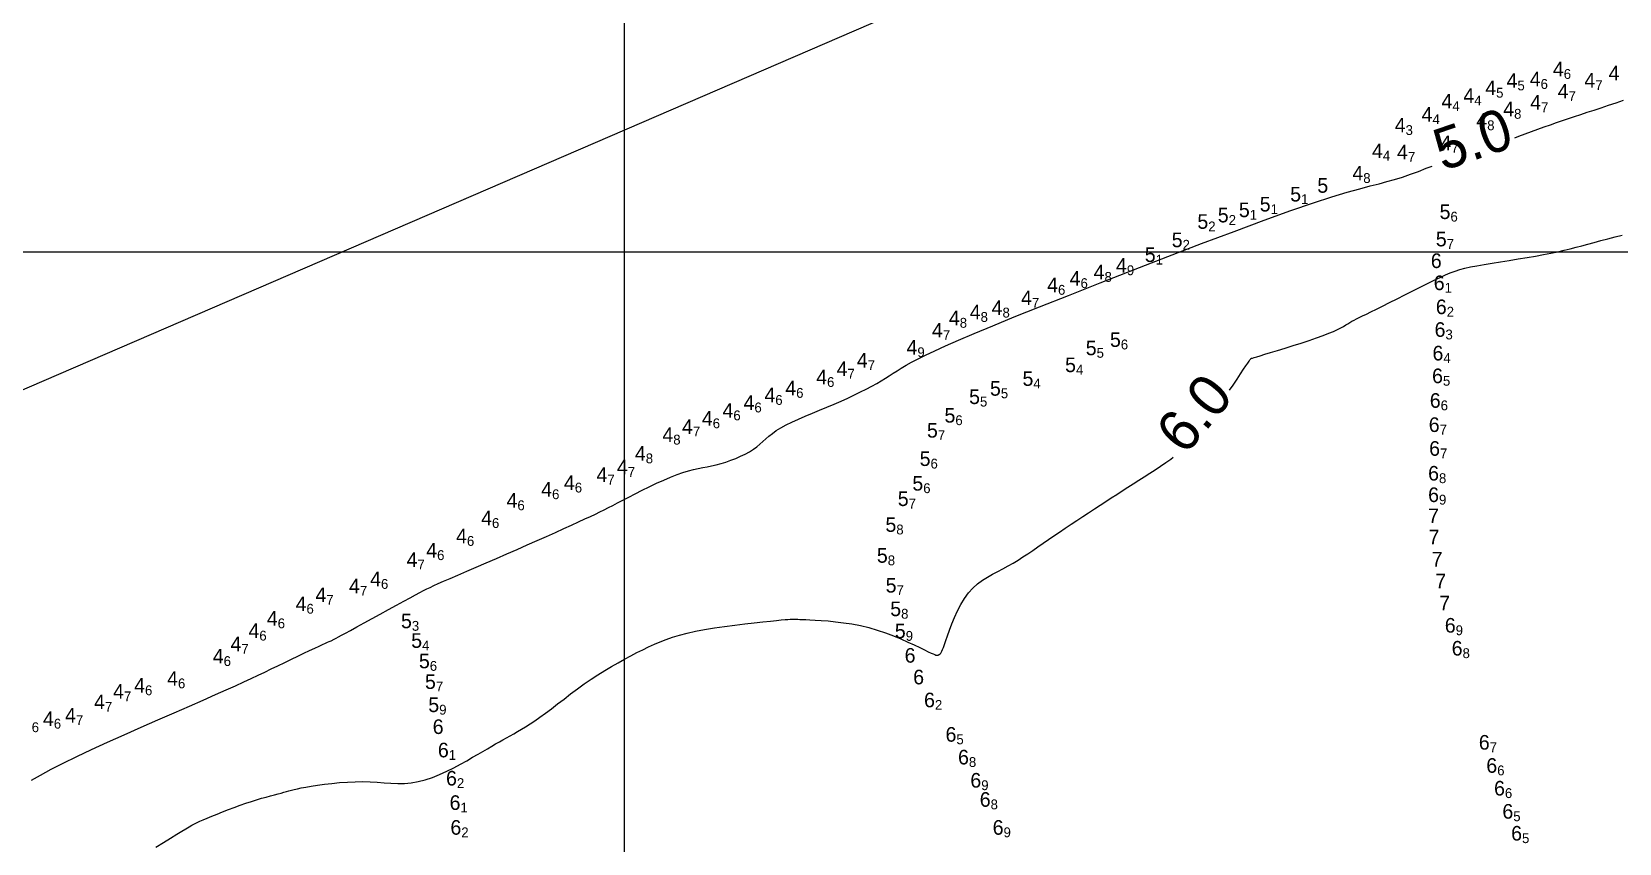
# Model space of a CAD drawing. Header units: millimetres. Extents: x 784883 to 785608, y 628235 to 628806.
# Drawn here: x 784971.6 to 785047.7, y 628371.6 to 628410.5 of the extents above; entities that cross this region are included whole.
import ezdxf
from ezdxf.enums import TextEntityAlignment as Align

# ---------------------------------------------------------------- set-up
doc = ezdxf.new("R2010")
doc.units = ezdxf.units.MM
for name, color, linetype in [('5_00', 252, 'Continuous'), ('6_00', 255, 'Continuous'), ('linker_oever_lucht_foto_cottica_2017_dg2', 7, 'Continuous'), ('Projection_Grid', 7, 'Continuous')]:
    doc.layers.add(name, color=color, linetype=linetype)
doc.layers.add('Soundings', color=7, linetype='Continuous', true_color=0x000000)

msp = doc.modelspace()

# ---------------------------------------------------------------- linework, layer by layer
at = {"layer": '5_00', "color": 252, "linetype": 'Continuous', "lineweight": 0, "true_color": 0x8e919d, "flags": 128}
for points in [[(785042.671, 628405.47), (785042.856, 628405.537), (785043.161, 628405.65), (785043.468, 628405.764), (785043.774, 628405.877), (785044.075, 628405.987), (785044.369, 628406.092), (785044.658, 628406.194), (785044.945, 628406.293), (785045.233, 628406.391), (785045.526, 628406.489), (785045.826, 628406.588), (785046.136, 628406.689), (785046.46, 628406.795), (785046.8, 628406.905), (785047.153, 628407.021), (785047.514, 628407.143), (785047.881, 628407.271)], [(784971.563, 628374.659), (784972.009, 628374.913), (784972.517, 628375.186), (784973.093, 628375.479), (784973.737, 628375.793), (784974.45, 628376.129), (784975.216, 628376.48), (784976.015, 628376.84), (784976.827, 628377.201), (784977.632, 628377.555), (784978.41, 628377.896), (784979.141, 628378.216), (784979.806, 628378.508), (784980.39, 628378.766), (784980.899, 628378.994), (784981.346, 628379.196), (784981.743, 628379.378), (784982.101, 628379.545), (784982.432, 628379.701), (784982.748, 628379.851), (784983.062, 628380.001), (784983.382, 628380.154), (784983.705, 628380.308), (784984.025, 628380.461), (784984.335, 628380.608), (784984.63, 628380.748), (784984.902, 628380.877), (784985.145, 628380.992), (784985.354, 628381.09), (784985.523, 628381.169), (784985.657, 628381.23), (784985.759, 628381.277), (784985.836, 628381.311), (784985.893, 628381.335), (784985.934, 628381.353), (784985.965, 628381.366), (784985.991, 628381.377), (784986.018, 628381.39), (784986.052, 628381.407), (784986.103, 628381.434), (784986.176, 628381.474), (784986.281, 628381.531), (784986.425, 628381.61), (784986.615, 628381.714), (784986.859, 628381.848), (784987.162, 628382.014), (784987.511, 628382.205), (784987.891, 628382.413), (784988.288, 628382.63), (784988.684, 628382.847), (784989.066, 628383.055), (784989.417, 628383.247), (784989.723, 628383.414), (784989.973, 628383.55), (784990.177, 628383.661), (784990.351, 628383.752), (784990.511, 628383.834), (784990.672, 628383.911), (784990.851, 628383.994), (784991.061, 628384.087), (784991.32, 628384.2), (784991.639, 628384.339), (784992.011, 628384.5), (784992.428, 628384.68), (784992.881, 628384.875), (784993.359, 628385.082), (784993.852, 628385.296), (784994.352, 628385.513), (784994.849, 628385.731), (784995.335, 628385.944), (784995.804, 628386.152), (784996.254, 628386.353), (784996.681, 628386.544), (784997.082, 628386.725), (784997.454, 628386.894), (784997.793, 628387.05), (784998.096, 628387.19), (784998.362, 628387.314), (784998.598, 628387.426), (784998.814, 628387.53), (784999.018, 628387.63), (784999.22, 628387.732), (784999.43, 628387.838), (784999.656, 628387.955), (784999.909, 628388.086), (785000.194, 628388.233), (785000.506, 628388.394), (785000.838, 628388.563), (785001.181, 628388.733), (785001.528, 628388.9), (785001.871, 628389.057), (785002.201, 628389.2), (785002.51, 628389.323), (785002.793, 628389.421), (785003.053, 628389.498), (785003.293, 628389.559), (785003.52, 628389.608), (785003.739, 628389.65), (785003.953, 628389.69), (785004.168, 628389.733), (785004.388, 628389.784), (785004.618, 628389.846), (785004.854, 628389.919), (785005.093, 628390.002), (785005.329, 628390.094), (785005.559, 628390.194), (785005.779, 628390.301), (785005.984, 628390.413), (785006.17, 628390.53), (785006.335, 628390.65), (785006.485, 628390.773), (785006.627, 628390.899), (785006.768, 628391.028), (785006.917, 628391.159), (785007.081, 628391.291), (785007.267, 628391.426), (785007.483, 628391.562), (785007.734, 628391.7), (785008.017, 628391.838), (785008.326, 628391.978), (785008.654, 628392.119), (785008.995, 628392.261), (785009.344, 628392.405), (785009.694, 628392.549), (785010.04, 628392.695), (785010.376, 628392.841), (785010.7, 628392.988), (785011.01, 628393.134), (785011.305, 628393.278), (785011.583, 628393.419), (785011.843, 628393.556), (785012.083, 628393.689), (785012.302, 628393.817), (785012.5, 628393.938), (785012.685, 628394.056), (785012.867, 628394.174), (785013.054, 628394.294), (785013.258, 628394.42), (785013.487, 628394.556), (785013.751, 628394.703), (785014.06, 628394.866), (785014.424, 628395.047), (785014.859, 628395.253), (785015.382, 628395.49), (785016.008, 628395.764), (785016.755, 628396.082), (785017.639, 628396.45), (785018.676, 628396.873), (785019.883, 628397.36), (785021.266, 628397.91), (785022.784, 628398.509), (785024.388, 628399.136), (785026.028, 628399.77), (785027.653, 628400.391), (785029.213, 628400.978), (785030.657, 628401.512), (785031.936, 628401.971), (785033.012, 628402.341), (785033.901, 628402.63), (785034.632, 628402.852), (785035.232, 628403.023), (785035.731, 628403.155), (785036.156, 628403.263), (785036.538, 628403.361), (785036.904, 628403.464), (785037.277, 628403.582), (785037.658, 628403.714), (785038.041, 628403.856), (785038.421, 628404.002), (785038.697, 628404.111)]]:
    msp.add_lwpolyline(points, dxfattribs=at)
at = {"layer": '6_00', "color": 18, "linetype": 'Continuous', "lineweight": 0, "true_color": 0x000000}
for p, q in [((785026.175, 628390.06), (785026.293, 628390.148)), ((785024.902, 628389.215), (785025.166, 628389.383)), ((785025.166, 628389.383), (785025.428, 628389.552)), ((785025.428, 628389.552), (785025.685, 628389.721)), ((785025.685, 628389.721), (785025.935, 628389.891)), ((785025.935, 628389.891), (785026.175, 628390.06)), ((785023.85, 628388.54), (785024.112, 628388.709)), ((785024.112, 628388.709), (785024.374, 628388.878)), ((785024.374, 628388.878), (785024.637, 628389.046)), ((785024.637, 628389.046), (785024.902, 628389.215)), ((785022.515, 628387.669), (785022.788, 628387.848)), ((785022.788, 628387.848), (785023.058, 628388.024)), ((785023.058, 628388.024), (785023.324, 628388.197)), ((785023.324, 628388.197), (785023.588, 628388.369)), ((785023.588, 628388.369), (785023.85, 628388.54)), ((785021.395, 628386.934), (785021.676, 628387.119)), ((785021.676, 628387.119), (785021.958, 628387.304)), ((785021.958, 628387.304), (785022.238, 628387.488)), ((785022.238, 628387.488), (785022.515, 628387.669)), ((785020.308, 628386.202), (785020.571, 628386.382)), ((785020.571, 628386.382), (785020.84, 628386.564)), ((785020.84, 628386.564), (785021.116, 628386.748)), ((785021.116, 628386.748), (785021.395, 628386.934)), ((785019.091, 628385.366), (785019.327, 628385.523)), ((785019.327, 628385.523), (785019.565, 628385.685)), ((785019.565, 628385.685), (785019.807, 628385.853)), ((785019.807, 628385.853), (785020.054, 628386.026)), ((785020.054, 628386.026), (785020.308, 628386.202)), ((785017.879, 628384.677), (785018.128, 628384.804)), ((785018.128, 628384.804), (785018.374, 628384.934)), ((785018.374, 628384.934), (785018.616, 628385.071)), ((785018.616, 628385.071), (785018.854, 628385.215)), ((785018.854, 628385.215), (785019.091, 628385.366)), ((785016.69, 628383.876), (785016.911, 628384.077)), ((785016.911, 628384.077), (785017.143, 628384.251)), ((785017.143, 628384.251), (785017.384, 628384.406)), ((785017.384, 628384.406), (785017.63, 628384.546)), ((785017.63, 628384.546), (785017.879, 628384.677)), ((785016.116, 628383.086), (785016.291, 628383.378)), ((785016.291, 628383.378), (785016.482, 628383.644)), ((785016.482, 628383.644), (785016.69, 628383.876)), ((785015.814, 628382.463), (785015.957, 628382.777)), ((785015.957, 628382.777), (785016.116, 628383.086)), ((785002.989, 628381.716), (785003.389, 628381.804)), ((785003.389, 628381.804), (785003.83, 628381.887)), ((785003.83, 628381.887), (785004.302, 628381.965)), ((785004.302, 628381.965), (785004.791, 628382.036)), ((785004.791, 628382.036), (785005.281, 628382.102)), ((785005.281, 628382.102), (785005.76, 628382.16)), ((785005.76, 628382.16), (785006.213, 628382.212)), ((785006.213, 628382.212), (785006.625, 628382.257)), ((785006.625, 628382.257), (785006.983, 628382.293)), ((785006.983, 628382.293), (785007.276, 628382.323)), ((785007.276, 628382.323), (785007.509, 628382.345)), ((785007.509, 628382.345), (785007.689, 628382.361)), ((785007.689, 628382.361), (785007.826, 628382.372)), ((785007.826, 628382.372), (785007.926, 628382.379)), ((785007.926, 628382.379), (785007.999, 628382.383)), ((785007.999, 628382.383), (785008.053, 628382.384)), ((785008.053, 628382.384), (785008.096, 628382.385)), ((785008.096, 628382.385), (785008.135, 628382.384)), ((785008.135, 628382.384), (785008.178, 628382.384)), ((785008.178, 628382.384), (785008.232, 628382.382)), ((785008.232, 628382.382), (785008.302, 628382.379)), ((785008.302, 628382.379), (785008.396, 628382.375)), ((785008.396, 628382.375), (785008.519, 628382.369)), ((785008.519, 628382.369), (785008.679, 628382.362)), ((785008.679, 628382.362), (785008.882, 628382.352)), ((785008.882, 628382.352), (785009.132, 628382.339)), ((785009.132, 628382.339), (785009.425, 628382.322)), ((785009.425, 628382.322), (785009.754, 628382.297)), ((785009.754, 628382.297), (785010.113, 628382.263)), ((785010.113, 628382.263), (785010.494, 628382.217)), ((785010.494, 628382.217), (785010.891, 628382.156)), ((785010.891, 628382.156), (785011.297, 628382.078)), ((785011.297, 628382.078), (785011.705, 628381.98)), ((785011.705, 628381.98), (785012.109, 628381.862)), ((785012.109, 628381.862), (785012.504, 628381.728)), ((785012.504, 628381.728), (785012.883, 628381.584)), ((785015.479, 628381.593), (785015.575, 628381.86)), ((785015.575, 628381.86), (785015.687, 628382.154)), ((785015.687, 628382.154), (785015.814, 628382.463)), ((785000.872, 628380.921), (785001.149, 628381.056)), ((785001.149, 628381.056), (785001.424, 628381.183)), ((785001.424, 628381.183), (785001.702, 628381.302)), ((785001.702, 628381.302), (785001.99, 628381.415)), ((785001.99, 628381.415), (785002.297, 628381.521)), ((785002.297, 628381.521), (785002.627, 628381.622)), ((785002.627, 628381.622), (785002.989, 628381.716)), ((785012.883, 628381.584), (785013.242, 628381.436)), ((785013.242, 628381.436), (785013.576, 628381.288)), ((785013.576, 628381.288), (785013.878, 628381.148)), ((785013.878, 628381.148), (785014.145, 628381.02)), ((785014.145, 628381.02), (785014.37, 628380.912)), ((785015.233, 628380.923), (785015.276, 628381.032)), ((785015.276, 628381.032), (785015.33, 628381.176)), ((785015.33, 628381.176), (785015.397, 628381.362)), ((785015.397, 628381.362), (785015.479, 628381.593)), ((784999.366, 628380.119), (784999.681, 628380.299)), ((784999.681, 628380.299), (784999.99, 628380.469)), ((784999.99, 628380.469), (785000.292, 628380.629)), ((785000.292, 628380.629), (785000.587, 628380.779)), ((785000.587, 628380.779), (785000.872, 628380.921)), ((785014.37, 628380.912), (785014.549, 628380.826)), ((785014.549, 628380.826), (785014.688, 628380.761)), ((785014.688, 628380.761), (785014.791, 628380.715)), ((785014.791, 628380.715), (785014.865, 628380.684)), ((785014.865, 628380.684), (785014.914, 628380.666)), ((785014.914, 628380.666), (785014.946, 628380.657)), ((785014.946, 628380.657), (785014.965, 628380.654)), ((785014.965, 628380.654), (785014.977, 628380.655)), ((785014.977, 628380.655), (785014.987, 628380.657)), ((785014.987, 628380.657), (785014.997, 628380.659)), ((785014.997, 628380.659), (785015.005, 628380.661)), ((785015.005, 628380.661), (785015.014, 628380.663)), ((785015.014, 628380.663), (785015.022, 628380.666)), ((785015.022, 628380.666), (785015.029, 628380.669)), ((785015.029, 628380.669), (785015.037, 628380.672)), ((785015.037, 628380.672), (785015.045, 628380.675)), ((785015.045, 628380.675), (785015.054, 628380.678)), ((785015.054, 628380.678), (785015.063, 628380.681)), ((785015.063, 628380.681), (785015.072, 628380.685)), ((785015.072, 628380.685), (785015.082, 628380.69)), ((785015.082, 628380.69), (785015.092, 628380.696)), ((785015.092, 628380.696), (785015.103, 628380.703)), ((785015.103, 628380.703), (785015.115, 628380.711)), ((785015.115, 628380.711), (785015.127, 628380.722)), ((785015.127, 628380.722), (785015.14, 628380.735)), ((785015.14, 628380.735), (785015.155, 628380.757)), ((785015.155, 628380.757), (785015.175, 628380.791)), ((785015.175, 628380.791), (785015.2, 628380.845)), ((785015.2, 628380.845), (785015.233, 628380.923)), ((784998.065, 628379.278), (784998.394, 628379.507)), ((784998.394, 628379.507), (784998.721, 628379.723)), ((784998.721, 628379.723), (784999.045, 628379.927)), ((784999.045, 628379.927), (784999.366, 628380.119)), ((784997.093, 628378.556), (784997.411, 628378.798)), ((784997.411, 628378.798), (784997.736, 628379.04)), ((784997.736, 628379.04), (784998.065, 628379.278)), ((784996.203, 628377.879), (784996.486, 628378.092)), ((784996.486, 628378.092), (784996.783, 628378.319)), ((784996.783, 628378.319), (784997.093, 628378.556)), ((784995.053, 628377.105), (784995.252, 628377.226)), ((784995.252, 628377.226), (784995.464, 628377.36)), ((784995.464, 628377.36), (784995.692, 628377.512)), ((784995.692, 628377.512), (784995.938, 628377.684)), ((784995.938, 628377.684), (784996.203, 628377.879)), ((784993.627, 628376.292), (784993.816, 628376.401)), ((784993.816, 628376.401), (784993.995, 628376.505)), ((784993.995, 628376.505), (784994.168, 628376.605)), ((784994.168, 628376.605), (784994.338, 628376.701)), ((784994.338, 628376.701), (784994.51, 628376.797)), ((784994.51, 628376.797), (784994.684, 628376.894)), ((784994.684, 628376.894), (784994.865, 628376.995)), ((784994.865, 628376.995), (784995.053, 628377.105)), ((784992.432, 628375.599), (784992.715, 628375.761)), ((784992.715, 628375.761), (784992.974, 628375.91)), ((784992.974, 628375.91), (784993.21, 628376.048)), ((784993.21, 628376.048), (784993.426, 628376.174)), ((784993.426, 628376.174), (784993.627, 628376.292)), ((784990.783, 628374.798), (784991.129, 628374.937)), ((784991.129, 628374.937), (784991.472, 628375.093)), ((784991.472, 628375.093), (784991.806, 628375.259)), ((784991.806, 628375.259), (784992.127, 628375.43)), ((784992.127, 628375.43), (784992.432, 628375.599)), ((784983.669, 628374.086), (784983.789, 628374.12)), ((784983.789, 628374.12), (784983.905, 628374.153)), ((784983.905, 628374.153), (784984.025, 628374.186)), ((784984.025, 628374.186), (784984.158, 628374.219)), ((784984.158, 628374.219), (784984.312, 628374.254)), ((784984.312, 628374.254), (784984.495, 628374.291)), ((784984.495, 628374.291), (784984.715, 628374.332)), ((784984.715, 628374.332), (784984.978, 628374.376)), ((784984.978, 628374.376), (784985.279, 628374.423)), ((784985.279, 628374.423), (784985.611, 628374.468)), ((784985.611, 628374.468), (784985.964, 628374.511)), ((784985.964, 628374.511), (784986.333, 628374.547)), ((784986.333, 628374.547), (784986.709, 628374.575)), ((784986.709, 628374.575), (784987.084, 628374.592)), ((784987.084, 628374.592), (784987.451, 628374.596)), ((784987.451, 628374.596), (784987.804, 628374.585)), ((784987.804, 628374.585), (784988.144, 628374.565)), ((784988.144, 628374.565), (784988.475, 628374.541)), ((784988.475, 628374.541), (784988.8, 628374.52)), ((784988.8, 628374.52), (784989.121, 628374.509)), ((784989.121, 628374.509), (784989.442, 628374.513)), ((784989.442, 628374.513), (784989.767, 628374.539)), ((784989.767, 628374.539), (784990.098, 628374.594)), ((784990.098, 628374.594), (784990.438, 628374.682)), ((784990.438, 628374.682), (784990.783, 628374.798)), ((784981.005, 628373.256), (784981.286, 628373.363)), ((784981.286, 628373.363), (784981.567, 628373.466)), ((784981.567, 628373.466), (784981.843, 628373.562)), ((784981.843, 628373.562), (784982.107, 628373.649)), ((784982.107, 628373.649), (784982.358, 628373.726)), ((784982.358, 628373.726), (784982.596, 628373.796)), ((784982.596, 628373.796), (784982.819, 628373.858)), ((784982.819, 628373.858), (784983.025, 628373.914)), ((784983.025, 628373.914), (784983.214, 628373.963)), ((784983.214, 628373.963), (784983.385, 628374.008)), ((784983.385, 628374.008), (784983.536, 628374.049)), ((784983.536, 628374.049), (784983.669, 628374.086)), ((784979.381, 628372.574), (784979.506, 628372.635)), ((784979.506, 628372.635), (784979.643, 628372.697)), ((784979.643, 628372.697), (784979.804, 628372.767)), ((784979.804, 628372.767), (784979.997, 628372.849)), ((784979.997, 628372.849), (784980.219, 628372.942)), ((784980.219, 628372.942), (784980.465, 628373.043)), ((784980.465, 628373.043), (784980.729, 628373.149)), ((784980.729, 628373.149), (784981.005, 628373.256)), ((784977.901, 628371.678), (784978.238, 628371.888)), ((784978.238, 628371.888), (784978.531, 628372.07)), ((784978.531, 628372.07), (784978.77, 628372.218)), ((784978.77, 628372.218), (784978.963, 628372.336)), ((784978.963, 628372.336), (784979.121, 628372.431)), ((784979.121, 628372.431), (784979.257, 628372.508)), ((784979.257, 628372.508), (784979.381, 628372.574)), ((784977.533, 628371.448), (784977.901, 628371.678))]:
    msp.add_line(p, q, dxfattribs=at)
at = {"layer": '6_00', "color": 18, "linetype": 'Continuous', "lineweight": 0, "true_color": 0x000000, "flags": 128}
msp.add_lwpolyline([(785028.997, 628393.362), (785029.163, 628393.608), (785029.353, 628393.892), (785029.523, 628394.148), (785029.667, 628394.364), (785029.78, 628394.534), (785029.865, 628394.662), (785029.926, 628394.754), (785029.967, 628394.815), (785029.992, 628394.853), (785030.005, 628394.872), (785030.009, 628394.879), (785030.01, 628394.88), (785030.01, 628394.88), (785030.01, 628394.88), (785030.01, 628394.88), (785030.01, 628394.88), (785030.01, 628394.88), (785030.01, 628394.88), (785030.01, 628394.88), (785030.01, 628394.88), (785030.011, 628394.881), (785030.021, 628394.883), (785030.045, 628394.891), (785030.094, 628394.906), (785030.174, 628394.93), (785030.293, 628394.966), (785030.459, 628395.016), (785030.679, 628395.083), (785030.959, 628395.168), (785031.288, 628395.268), (785031.65, 628395.38), (785032.033, 628395.5), (785032.421, 628395.624), (785032.8, 628395.748), (785033.157, 628395.87), (785033.476, 628395.985), (785033.748, 628396.09), (785033.974, 628396.185), (785034.163, 628396.272), (785034.32, 628396.352), (785034.451, 628396.424), (785034.564, 628396.491), (785034.665, 628396.552), (785034.761, 628396.61), (785034.858, 628396.665), (785034.961, 628396.72), (785035.076, 628396.779), (785035.209, 628396.844), (785035.365, 628396.921), (785035.55, 628397.011), (785035.769, 628397.119), (785036.027, 628397.247), (785036.328, 628397.398), (785036.663, 628397.567), (785037.022, 628397.749), (785037.394, 628397.937), (785037.769, 628398.126), (785038.135, 628398.31), (785038.483, 628398.482), (785038.802, 628398.638), (785039.085, 628398.772), (785039.338, 628398.887), (785039.573, 628398.984), (785039.801, 628399.068), (785040.031, 628399.142), (785040.274, 628399.208), (785040.542, 628399.27), (785040.845, 628399.331), (785041.191, 628399.394), (785041.571, 628399.457), (785041.978, 628399.523), (785042.4, 628399.589), (785042.828, 628399.657), (785043.251, 628399.725), (785043.66, 628399.793), (785044.044, 628399.862), (785044.397, 628399.931), (785044.722, 628400.001), (785045.026, 628400.071), (785045.316, 628400.143), (785045.599, 628400.216), (785045.882, 628400.292), (785046.171, 628400.37), (785046.474, 628400.452), (785046.794, 628400.537), (785047.128, 628400.624), (785047.468, 628400.711), (785047.806, 628400.798)], dxfattribs=at)
at = {"layer": 'linker_oever_lucht_foto_cottica_2017_dg2', "color": 18, "linetype": 'Continuous', "lineweight": 20, "true_color": 0x000000}
msp.add_line((785063.699, 628433.364), (784932.787, 628376.797), dxfattribs=at)
at = {"layer": 'Projection_Grid', "color": 18, "linetype": 'Continuous', "true_color": 0x000000}
for p, q in [((785000, 628260.108), (785000, 628779.272)), ((784909.625, 628400), (785582.477, 628400))]:
    msp.add_line(p, q, dxfattribs=at)

# ---------------------------------------------------------------- texts
at = {"layer": '5_00', "color": 252, "true_color": 0x8e919d}
msp.add_text('5.0', height=2, rotation=18.882, dxfattribs=at).set_placement((785039.205, 628403.862))
at = {"layer": '6_00', "color": 18, "true_color": 0x000000}
msp.add_text('6.0', height=2, rotation=49.926, dxfattribs=at).set_placement((785026.857, 628390.197))
at = {"layer": 'Soundings', "color": 214, "true_color": 0x8c1b96}
for s, p in [('4', (785045.01, 628408.76, 4.61)), ('4', (785042.79, 628408.21, 4.54)), ('4', (785043.9, 628408.28, 4.56)), ('4', (785046.52, 628408.22, 4.71)), ('4', (785047.68, 628408.57, 4.77)), ('4', (785045.24, 628407.7, 4.69)), ('4', (785042.63, 628406.85, 4.81)), ('4', (785043.92, 628407.16, 4.71)), ('4', (785041.34, 628406.3, 4.82)), ('4', (785039.62, 628405.22, 4.67)), ('4', (785037.54, 628404.78, 4.66)), ('4', (785035.4, 628403.77, 4.83)), ('5', (785033.72, 628403.18, 4.95)), ('4', (785023, 628399.03, 4.75)), ('4', (785024.07, 628399.35, 4.88)), ('4', (785020.77, 628398.41, 4.59)), ('4', (785021.85, 628398.73, 4.63)), ('4', (785019.52, 628397.79, 4.66)), ('4', (785016.06, 628396.83, 4.78)), ('4', (785017.06, 628397.11, 4.79)), ('4', (785018.11, 628397.32, 4.75)), ('4', (785015.25, 628396.24, 4.72)), ('4', (785014.03, 628395.42, 4.93)), ('4', (785010.68, 628394.39, 4.67)), ('4', (785011.65, 628394.8, 4.72)), ('4', (785009.7, 628393.99, 4.62)), ('4', (785007.22, 628393.13, 4.64)), ('4', (785008.22, 628393.47, 4.63)), ('4', (785005.21, 628392.39, 4.62)), ('4', (785006.22, 628392.77, 4.64)), ('4', (785003.27, 628391.62, 4.7)), ('4', (785004.22, 628392.01, 4.63)), ('4', (785002.33, 628391.23, 4.76)), ('4', (785001.01, 628390.33, 4.77)), ('4', (784999.17, 628389.31, 4.67)), ('4', (785000.15, 628389.68, 4.73)), ('4', (784996.52, 628388.61, 4.63)), ('4', (784997.61, 628388.93, 4.64)), ('4', (784994.86, 628388.08, 4.61)), ('4', (784993.64, 628387.23, 4.57)), ('4', (784992.44, 628386.37, 4.6)), ('4', (784990.07, 628385.24, 4.65)), ('4', (784991.01, 628385.69, 4.63)), ('4', (784987.31, 628383.98, 4.65)), ('4', (784988.32, 628384.31, 4.64)), ('4', (784984.75, 628383.12, 4.62)), ('4', (784985.7, 628383.55, 4.65)), ('4', (784983.37, 628382.42, 4.62)), ('4', (784982.49, 628381.83, 4.63)), ('4', (784980.78, 628380.61, 4.64)), ('4', (784981.63, 628381.2, 4.65)), ('4', (784977.01, 628379.21, 4.64)), ('4', (784978.59, 628379.54, 4.64)), ('4', (784975.09, 628378.42, 4.67)), ('4', (784976, 628378.92, 4.66)), ('4', (784972.64, 628377.61, 4.61)), ('4', (784973.7, 628377.78, 4.65))]:
    msp.add_text(s, height=0.7, dxfattribs=at).set_placement(p, align=Align.MIDDLE_RIGHT)
for s, p in [('6', (785045.01, 628408.76, 4.61)), ('5', (785042.79, 628408.21, 4.54)), ('6', (785043.9, 628408.28, 4.56)), ('7', (785045.24, 628407.7, 4.69)), ('7', (785046.52, 628408.22, 4.71)), ('8', (785042.63, 628406.85, 4.81)), ('7', (785043.92, 628407.16, 4.71)), ('8', (785041.34, 628406.3, 4.82)), ('7', (785037.54, 628404.78, 4.66)), ('7', (785039.62, 628405.22, 4.67)), ('8', (785035.4, 628403.77, 4.83)), ('9', (785024.07, 628399.35, 4.88)), ('6', (785021.85, 628398.73, 4.63)), ('8', (785023, 628399.03, 4.75)), ('7', (785019.52, 628397.79, 4.66)), ('6', (785020.77, 628398.41, 4.59)), ('8', (785017.06, 628397.11, 4.79)), ('8', (785018.11, 628397.32, 4.75)), ('7', (785015.25, 628396.24, 4.72)), ('8', (785016.06, 628396.83, 4.78)), ('9', (785014.03, 628395.42, 4.93)), ('7', (785011.65, 628394.8, 4.72)), ('6', (785009.7, 628393.99, 4.62)), ('7', (785010.68, 628394.39, 4.67)), ('6', (785007.22, 628393.13, 4.64)), ('6', (785008.22, 628393.47, 4.63)), ('6', (785005.21, 628392.39, 4.62)), ('6', (785006.22, 628392.77, 4.64)), ('7', (785003.27, 628391.62, 4.7)), ('6', (785004.22, 628392.01, 4.63)), ('8', (785002.33, 628391.23, 4.76)), ('8', (785001.01, 628390.33, 4.77)), ('7', (785000.15, 628389.68, 4.73)), ('6', (784996.52, 628388.61, 4.63)), ('6', (784997.61, 628388.93, 4.64)), ('7', (784999.17, 628389.31, 4.67)), ('6', (784994.86, 628388.08, 4.61)), ('6', (784993.64, 628387.23, 4.57)), ('6', (784992.44, 628386.37, 4.6)), ('6', (784991.01, 628385.69, 4.63)), ('7', (784990.07, 628385.24, 4.65)), ('6', (784988.32, 628384.31, 4.64)), ('7', (784985.7, 628383.55, 4.65)), ('7', (784987.31, 628383.98, 4.65)), ('6', (784984.75, 628383.12, 4.62)), ('6', (784982.49, 628381.83, 4.63)), ('6', (784983.37, 628382.42, 4.62)), ('7', (784981.63, 628381.2, 4.65)), ('6', (784980.78, 628380.61, 4.64)), ('6', (784978.59, 628379.54, 4.64)), ('7', (784976, 628378.92, 4.66)), ('6', (784977.01, 628379.21, 4.64)), ('7', (784975.09, 628378.42, 4.67)), ('6', (784971.58, 628377.44, 4.56)), ('6', (784972.64, 628377.61, 4.61)), ('7', (784973.7, 628377.78, 4.65))]:
    msp.add_text(s, height=0.472, dxfattribs=at).set_placement(p, align=Align.TOP_LEFT)
at = {"layer": 'Soundings', "color": 5, "true_color": 0x1b0fee}
for p in [(785040.72, 628407.49, 4.42), (785041.77, 628407.86, 4.47), (785038.72, 628406.59, 4.36), (785039.67, 628407.22, 4.44), (785037.43, 628406.07, 4.34), (785036.34, 628404.84, 4.43)]:
    msp.add_text('4', height=0.7, dxfattribs=at).set_placement(p, align=Align.MIDDLE_RIGHT)
for s, p in [('5', (785041.77, 628407.86, 4.47)), ('4', (785039.67, 628407.22, 4.44)), ('4', (785040.72, 628407.49, 4.42)), ('3', (785037.43, 628406.07, 4.34)), ('4', (785038.72, 628406.59, 4.36)), ('4', (785036.34, 628404.84, 4.43))]:
    msp.add_text(s, height=0.472, dxfattribs=at).set_placement(p, align=Align.TOP_LEFT)
at = {"layer": 'Soundings', "color": 252, "true_color": 0x8e919d}
for p in [(785032.42, 628402.76, 5.06), (785029.96, 628402.01, 5.14), (785030.96, 628402.28, 5.13), (785027.97, 628401.45, 5.15), (785028.95, 628401.76, 5.18), (785026.74, 628400.57, 5.16), (785025.45, 628399.86, 5.06), (785022.62, 628395.39, 5.48), (785021.63, 628394.58, 5.44), (785019.59, 628393.92, 5.43), (785018.03, 628393.45, 5.49), (784989.8, 628382.3, 5.31), (784990.29, 628381.36, 5.43)]:
    msp.add_text('5', height=0.7, dxfattribs=at).set_placement(p, align=Align.MIDDLE_RIGHT)
for s, p in [('1', (785030.96, 628402.28, 5.13)), ('1', (785032.42, 628402.76, 5.06)), ('2', (785028.95, 628401.76, 5.18)), ('1', (785029.96, 628402.01, 5.14)), ('2', (785027.97, 628401.45, 5.15)), ('2', (785026.74, 628400.57, 5.16)), ('1', (785025.45, 628399.86, 5.06)), ('5', (785022.62, 628395.39, 5.48)), ('4', (785019.59, 628393.92, 5.43)), ('4', (785021.63, 628394.58, 5.44)), ('5', (785018.03, 628393.45, 5.49)), ('3', (784989.8, 628382.3, 5.31)), ('4', (784990.29, 628381.36, 5.43))]:
    msp.add_text(s, height=0.472, dxfattribs=at).set_placement(p, align=Align.TOP_LEFT)
at = {"layer": 'Soundings', "color": 18, "true_color": 0x000000}
for s, p in [('5', (785039.58, 628401.92, 5.62)), ('5', (785039.4, 628400.61, 5.72)), ('6', (785039.16, 628399.57, 5.95)), ('6', (785039.3, 628398.51, 6.13)), ('6', (785039.4, 628397.36, 6.21)), ('6', (785039.34, 628396.27, 6.3)), ('5', (785023.78, 628395.79, 5.62)), ('6', (785039.24, 628395.14, 6.42)), ('6', (785039.22, 628394.05, 6.53)), ('5', (785017.03, 628393.05, 5.52)), ('6', (785039.11, 628392.87, 6.62)), ('5', (785015.85, 628392.16, 5.6)), ('5', (785015.01, 628391.44, 5.65)), ('6', (785039.06, 628391.71, 6.68)), ('6', (785039.08, 628390.57, 6.73)), ('5', (785014.66, 628390.08, 5.62)), ('6', (785039.03, 628389.38, 6.81)), ('5', (785014.31, 628388.9, 5.64)), ('6', (785039.03, 628388.35, 6.91)), ('5', (785013.61, 628388.16, 5.71)), ('5', (785013.02, 628386.92, 5.82)), ('7', (785039.03, 628387.34, 6.99)), ('7', (785039.05, 628386.32, 7.01)), ('5', (785012.61, 628385.44, 5.78)), ('7', (785039.2, 628385.26, 6.98)), ('5', (785013.03, 628384.01, 5.73)), ('7', (785039.37, 628384.21, 6.95)), ('7', (785039.56, 628383.16, 6.95)), ('5', (785013.25, 628382.88, 5.77)), ('5', (785013.47, 628381.82, 5.89)), ('6', (785039.83, 628382.09, 6.92)), ('6', (785013.94, 628380.65, 6)), ('6', (785040.16, 628380.99, 6.84)), ('5', (784990.66, 628380.38, 5.59)), ('5', (784990.95, 628379.39, 5.72)), ('6', (785014.35, 628379.61, 6.02)), ('6', (785014.87, 628378.51, 6.21)), ('5', (784991.11, 628378.28, 5.85)), ('6', (784991.32, 628377.23, 5.96)), ('6', (785015.9, 628376.86, 6.49)), ('6', (784991.57, 628376.11, 6.09)), ('6', (785041.46, 628376.48, 6.7)), ('6', (785016.5, 628375.77, 6.84)), ('6', (785041.82, 628375.37, 6.64)), ('6', (784991.96, 628374.76, 6.15)), ('6', (785017.09, 628374.66, 6.91)), ('6', (785042.19, 628374.28, 6.56)), ('6', (784992.13, 628373.59, 6.05)), ('6', (785017.54, 628373.74, 6.82)), ('6', (785042.59, 628373.17, 6.5)), ('6', (784992.17, 628372.4, 6.15)), ('6', (785018.16, 628372.4, 6.88)), ('6', (785043.01, 628372.12, 6.45))]:
    msp.add_text(s, height=0.7, dxfattribs=at).set_placement(p, align=Align.MIDDLE_RIGHT)
for s, p in [('6', (785039.58, 628401.92, 5.62)), ('7', (785039.4, 628400.61, 5.72)), ('1', (785039.3, 628398.51, 6.13)), ('2', (785039.4, 628397.36, 6.21)), ('3', (785039.34, 628396.27, 6.3)), ('6', (785023.78, 628395.79, 5.62)), ('4', (785039.24, 628395.14, 6.42)), ('5', (785039.22, 628394.05, 6.53)), ('5', (785017.03, 628393.05, 5.52)), ('6', (785039.11, 628392.87, 6.62)), ('6', (785015.85, 628392.16, 5.6)), ('7', (785039.06, 628391.71, 6.68)), ('7', (785015.01, 628391.44, 5.65)), ('6', (785014.66, 628390.08, 5.62)), ('7', (785039.08, 628390.57, 6.73)), ('8', (785039.03, 628389.38, 6.81)), ('6', (785014.31, 628388.9, 5.64)), ('7', (785013.61, 628388.16, 5.71)), ('9', (785039.03, 628388.35, 6.91)), ('8', (785013.02, 628386.92, 5.82)), ('8', (785012.61, 628385.44, 5.78)), ('7', (785013.03, 628384.01, 5.73)), ('8', (785013.25, 628382.88, 5.77)), ('9', (785013.47, 628381.82, 5.89)), ('9', (785039.83, 628382.09, 6.92)), ('8', (785040.16, 628380.99, 6.84)), ('6', (784990.66, 628380.38, 5.59)), ('7', (784990.95, 628379.39, 5.72)), ('9', (784991.11, 628378.28, 5.85)), ('2', (785014.87, 628378.51, 6.21)), ('5', (785015.9, 628376.86, 6.49)), ('7', (785041.46, 628376.48, 6.7)), ('1', (784991.57, 628376.11, 6.09)), ('8', (785016.5, 628375.77, 6.84)), ('6', (785041.82, 628375.37, 6.64)), ('2', (784991.96, 628374.76, 6.15)), ('9', (785017.09, 628374.66, 6.91)), ('6', (785042.19, 628374.28, 6.56)), ('1', (784992.13, 628373.59, 6.05)), ('8', (785017.54, 628373.74, 6.82)), ('5', (785042.59, 628373.17, 6.5)), ('2', (784992.17, 628372.4, 6.15)), ('9', (785018.16, 628372.4, 6.88)), ('5', (785043.01, 628372.12, 6.45))]:
    msp.add_text(s, height=0.472, dxfattribs=at).set_placement(p, align=Align.TOP_LEFT)

doc.saveas('drawing.dxf')
